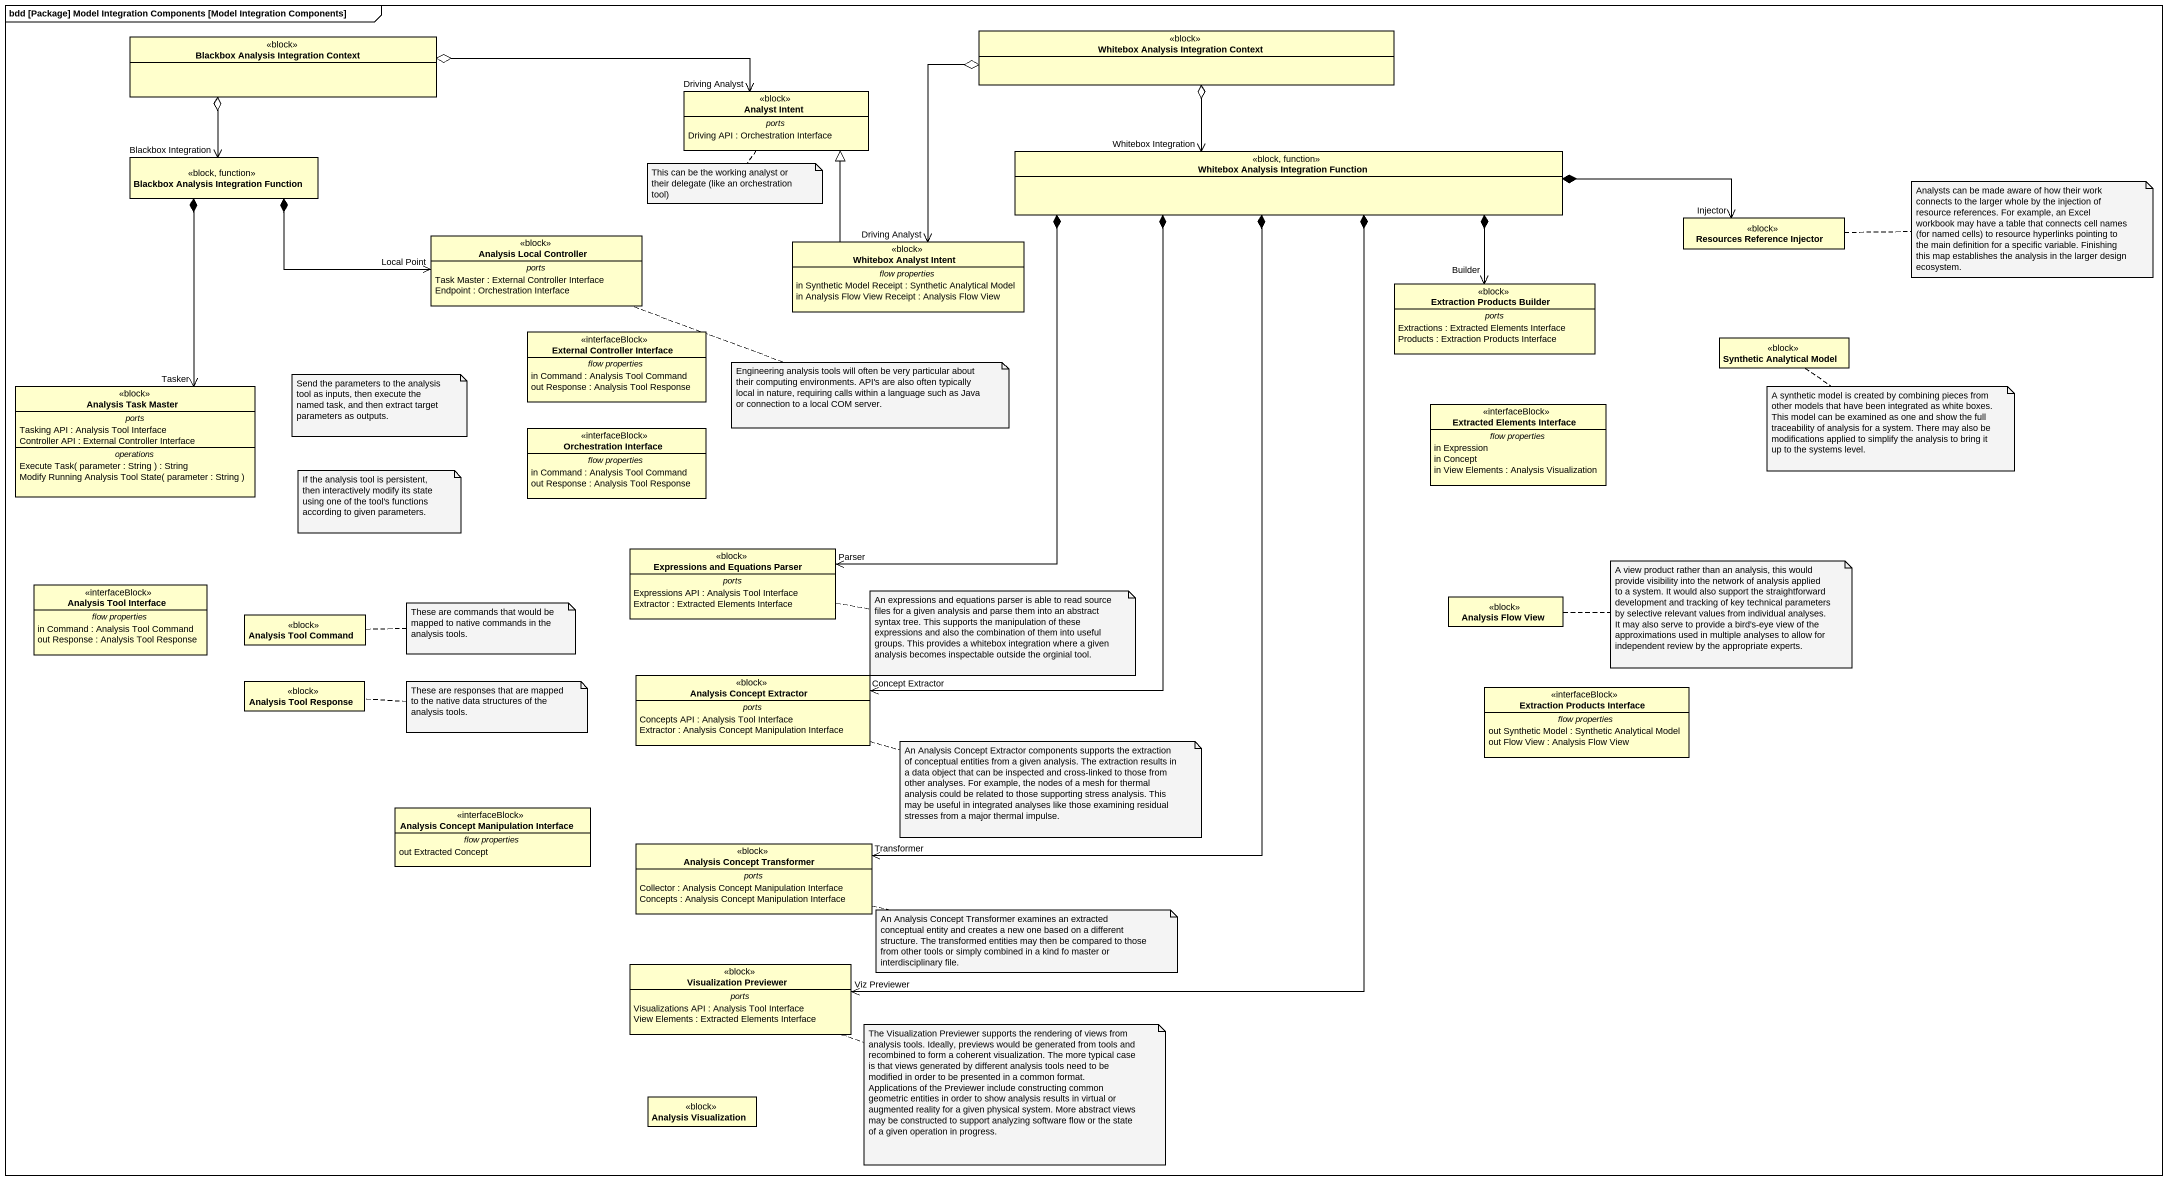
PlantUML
@startuml
mainframe bdd [Package] Model Integration Components [Model Integration Components]
hide circle
hide empty members
class "Whitebox Analysis Integration Context" as Whitebox_Analysis <<block>>
class "Blackbox Analysis Integration Context" as Blackbox_Analysis <<block>>
class "Analyst Intent" as Analyst_Intent <<block>> {
  -- ports --
  Driving API : Orchestration Interface
}
class "Blackbox Analysis Integration Function" as Blackbox_Analysis_2 <<block, function>>
class "Whitebox Analysis Integration Function" as Whitebox_Analysis_2 <<block, function>>
class "Resources Reference Injector" as Resources_Reference_Injector <<block>>
class "Analysis Local Controller" as Analysis_Local_Controller <<block>> {
  -- ports --
  Task Master : External Controller Interface
  Endpoint : Orchestration Interface
}
class "Whitebox Analyst Intent" as Whitebox_Analyst_Intent <<block>> {
  -- flow properties --
  in Synthetic Model Receipt : Synthetic Analytical Model
  in Analysis Flow View Receipt : Analysis Flow View
}
class "Extraction Products Builder" as Extraction_Products_Builder <<block>> {
  -- ports --
  Extractions : Extracted Elements Interface
  Products : Extraction Products Interface
}
class "External Controller Interface" as External_Controller <<interfaceBlock>> {
  -- flow properties --
  in Command : Analysis Tool Command
  out Response : Analysis Tool Response
}
class "Synthetic Analytical Model" as Synthetic_Analytical_Model <<block>>
class "Analysis Task Master" as Analysis_Task_Master <<block>> {
  -- ports --
  Tasking API : Analysis Tool Interface
  Controller API : External Controller Interface
  -- operations --
  Execute Task( parameter : String ) : String
  Modify Running Analysis Tool State( parameter : String )
}
class "Extracted Elements Interface" as Extracted_Elements_Interface <<interfaceBlock>> {
  -- flow properties --
  in Expression
  in Concept
  in View Elements : Analysis Visualization
}
class "Orchestration Interface" as Orchestration_Interface <<interfaceBlock>> {
  -- flow properties --
  in Command : Analysis Tool Command
  out Response : Analysis Tool Response
}
class "Expressions and Equations Parser" as Expressions_and_Equations <<block>> {
  -- ports --
  Expressions API : Analysis Tool Interface
  Extractor : Extracted Elements Interface
}
class "Analysis Tool Interface" as Analysis_Tool_Interface <<interfaceBlock>> {
  -- flow properties --
  in Command : Analysis Tool Command
  out Response : Analysis Tool Response
}
class "Analysis Flow View" as Analysis_Flow_View <<block>>
class "Analysis Tool Command" as Analysis_Tool_Command <<block>>
class "Analysis Tool Response" as Analysis_Tool_Response <<block>>
class "Analysis Concept Extractor" as Analysis_Concept_Extractor <<block>> {
  -- ports --
  Concepts API : Analysis Tool Interface
  Extractor : Analysis Concept Manipulation Interface
}
class "Extraction Products Interface" as Extraction_Products <<interfaceBlock>> {
  -- flow properties --
  out Synthetic Model : Synthetic Analytical Model
  out Flow View : Analysis Flow View
}
class "Analysis Concept Manipulation Interface" as Analysis_Concept <<interfaceBlock>> {
  -- flow properties --
  out Extracted Concept
}
class "Analysis Concept Transformer" as Analysis_Concept_Transformer <<block>> {
  -- ports --
  Collector : Analysis Concept Manipulation Interface
  Concepts : Analysis Concept Manipulation Interface
}
class "Visualization Previewer" as Visualization_Previewer <<block>> {
  -- ports --
  Visualizations API : Analysis Tool Interface
  View Elements : Extracted Elements Interface
}
class "Analysis Visualization" as Analysis_Visualization <<block>>
Whitebox_Analysis o--> "Whitebox Integration" Whitebox_Analysis_2
Whitebox_Analysis o--> "Driving Analyst" Whitebox_Analyst_Intent
Blackbox_Analysis o-right-> "Driving Analyst" Analyst_Intent
Blackbox_Analysis o--> "Blackbox Integration" Blackbox_Analysis_2
Blackbox_Analysis_2 *-right-> "Local Point" Analysis_Local_Controller
Blackbox_Analysis_2 *--> "Tasker" Analysis_Task_Master
Whitebox_Analysis_2 *-right-> "Injector" Resources_Reference_Injector
Whitebox_Analysis_2 *--> "Builder" Extraction_Products_Builder
Whitebox_Analysis_2 *--> "Parser" Expressions_and_Equations
Whitebox_Analysis_2 *--> "Concept Extractor" Analysis_Concept_Extractor
Whitebox_Analysis_2 *--> "Transformer" Analysis_Concept_Transformer
Whitebox_Analysis_2 *--> "Viz Previewer" Visualization_Previewer
Whitebox_Analyst_Intent -up-|> Analyst_Intent
note bottom of Analyst_Intent : This can be the working analyst or their delegate (like an orchestration tool)
note right of Resources_Reference_Injector : Analysts can be made aware of how their work connects to the larger whole by the injection of resource references. For example, an Excel workbook may have a table that connects cell names (for named cells) to resource hyperlinks pointing to the main definition for a specific variable. Finishing this map establishes the analysis in the larger design ecosystem.
note as N3
  Send the parameters to the analysis tool as inputs, then execute the named task, and then extract target parameters as outputs.
end note
note right of Analysis_Local_Controller : Engineering analysis tools will often be very particular about their computing environments. API's are also often typically local in nature, requiring calls within a language such as Java or connection to a local COM server.
note bottom of Synthetic_Analytical_Model : A synthetic model is created by combining pieces from other models that have been integrated as white boxes. This model can be examined as one and show the full traceability of analysis for a system. There may also be modifications applied to simplify the analysis to bring it up to the systems level.
note as N6
  If the analysis tool is persistent, then interactively modify its state using one of the tool's functions according to given parameters.
end note
note right of Analysis_Flow_View : A view product rather than an analysis, this would provide visibility into the network of analysis applied to a system. It would also support the straightforward development and tracking of key technical parameters by selective relevant values from individual analyses. It may also serve to provide a bird's-eye view of the approximations used in multiple analyses to allow for independent review by the appropriate experts.
note right of Analysis_Tool_Command : These are commands that would be mapped to native commands in the analysis tools.
note right of Expressions_and_Equations : An expressions and equations parser is able to read source files for a given analysis and parse them into an abstract syntax tree. This supports the manipulation of these expressions and also the combination of them into useful groups. This provides a whitebox integration where a given analysis becomes inspectable outside the orginial tool.
note right of Analysis_Tool_Response : These are responses that are mapped to the native data structures of the analysis tools.
note right of Analysis_Concept_Extractor : An Analysis Concept Extractor components supports the extraction of conceptual entities from a given analysis. The extraction results in a data object that can be inspected and cross-linked to those from other analyses. For example, the nodes of a mesh for thermal analysis could be related to those supporting stress analysis. This may be useful in integrated analyses like those examining residual stresses from a major thermal impulse.
note right of Analysis_Concept_Transformer : An Analysis Concept Transformer examines an extracted conceptual entity and creates a new one based on a different structure. The transformed entities may then be compared to those from other tools or simply combined in a kind fo master or interdisciplinary file.
note right of Visualization_Previewer
  The Visualization Previewer supports the rendering of views from analysis tools. Ideally, previews would be generated from tools and recombined to form a coherent visualization. The more typical case is that views generated by different analysis tools need to be modified in order to be presented in a common format.
  Applications of the Previewer include constructing common geometric entities in order to show analysis results in virtual or augmented reality for a given physical system. More abstract views may be constructed to support analyzing software flow or the state of a given operation in progress.
end note
@enduml
